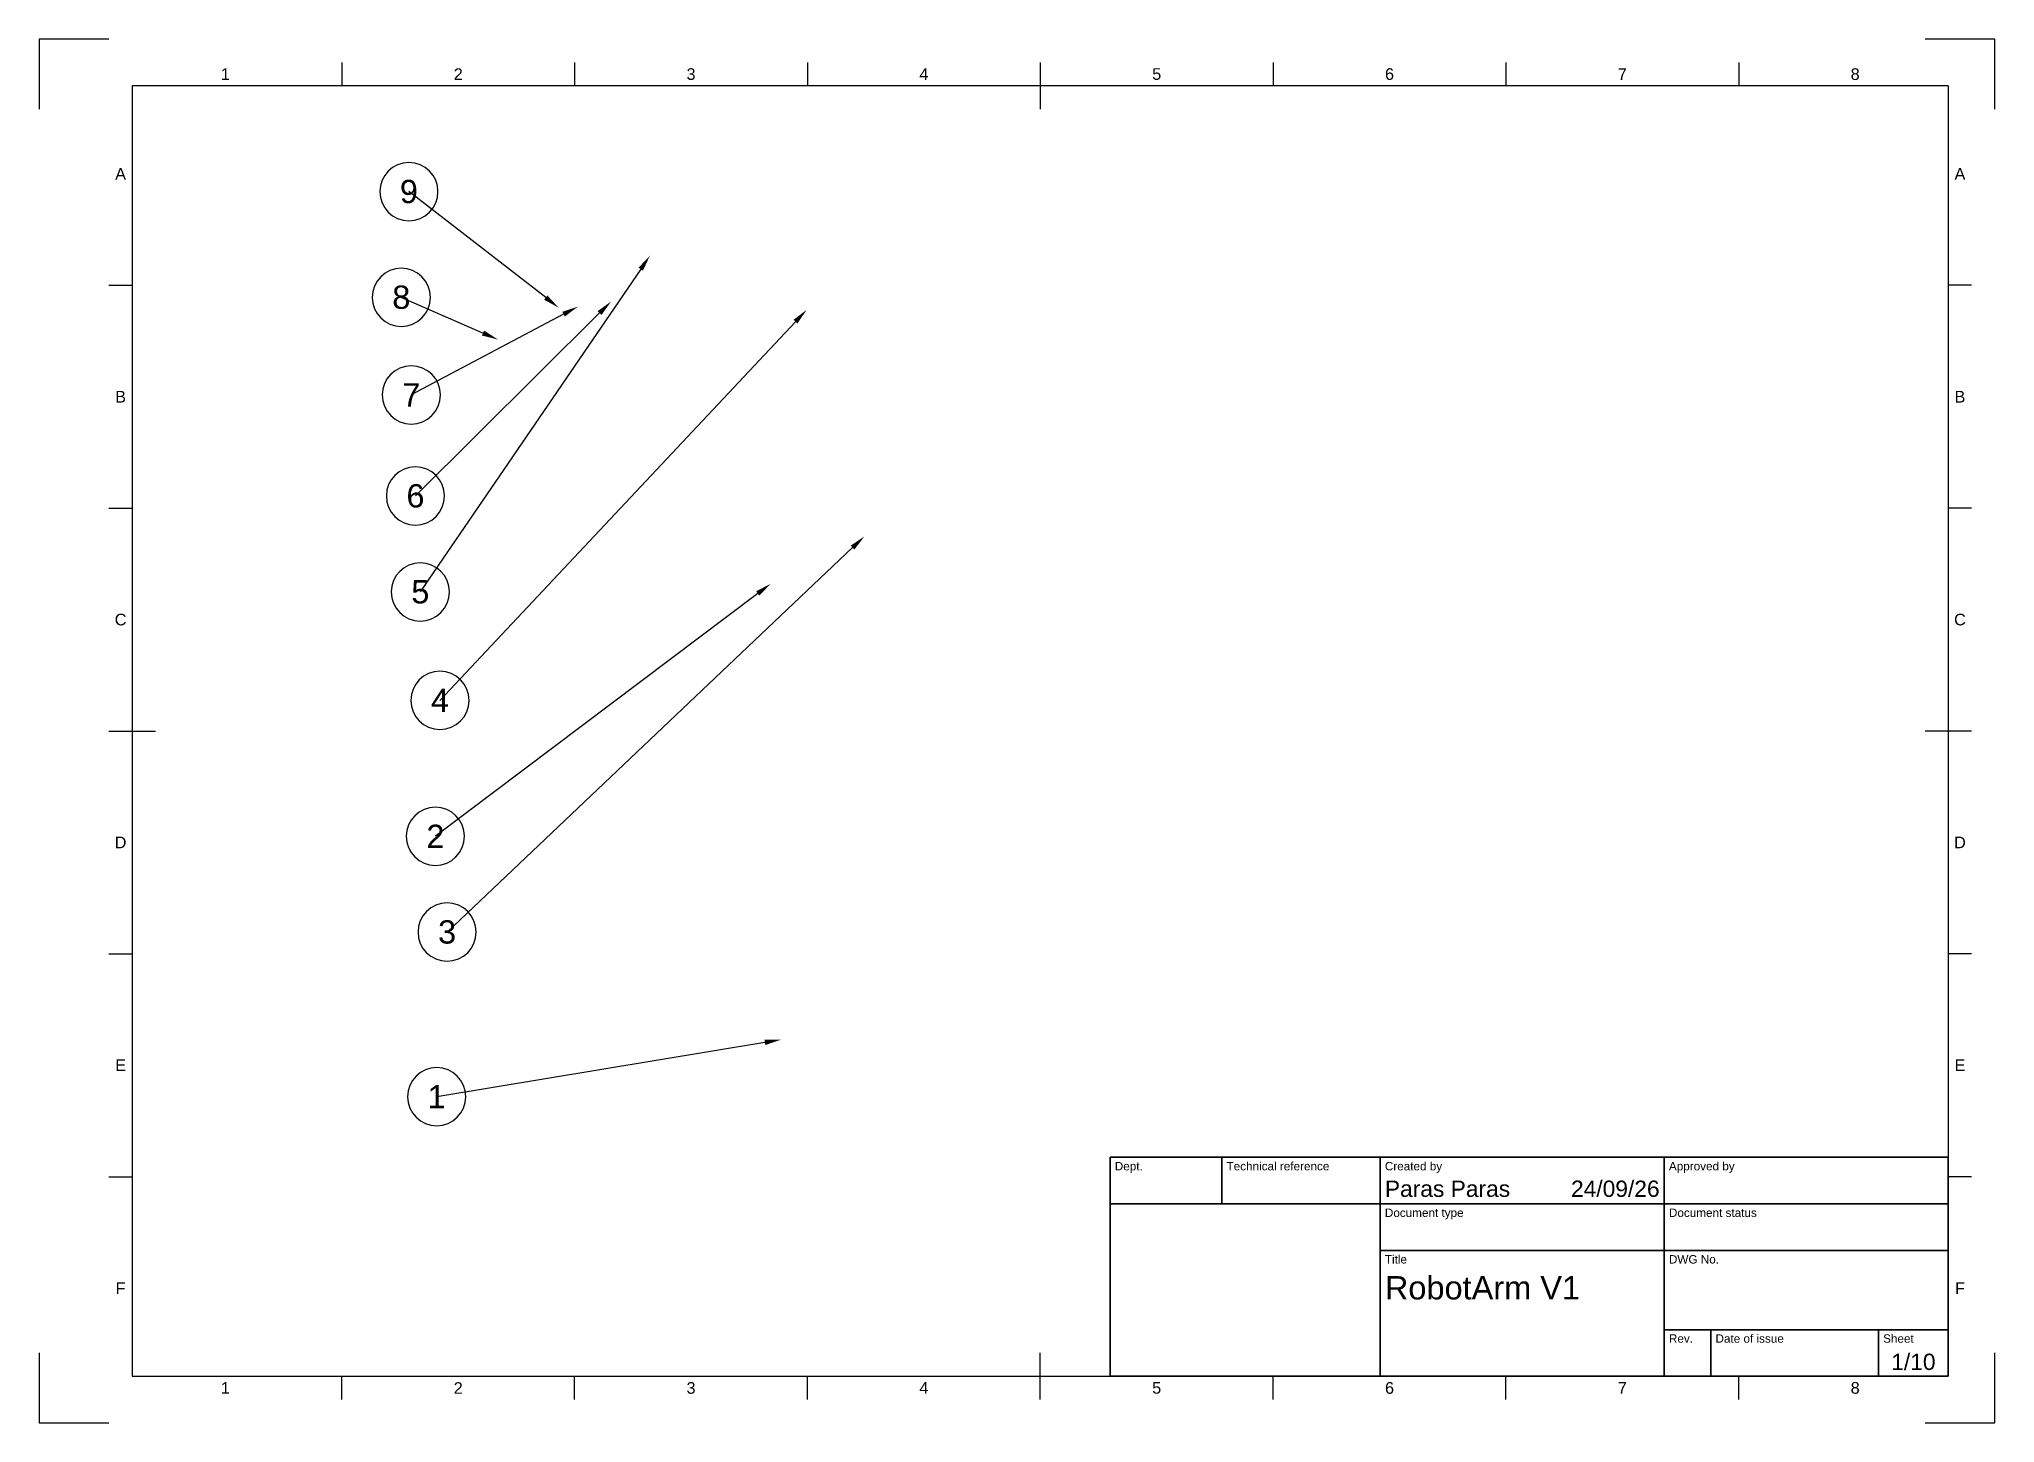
# Paper-space layout 'RobotArm V1' of a CAD drawing. Header units: millimetres. Extents: x 0 to 420, y 0 to 297.
import ezdxf
from ezdxf import colors
from ezdxf.entities.mleader import LeaderData, LeaderLine
from ezdxf.enums import TextEntityAlignment as Align
from ezdxf.math import Vec2, Vec3

# ---------------------------------------------------------------- set-up
doc = ezdxf.new("R2010")
doc.units = ezdxf.units.MM
doc.header["$LTSCALE"] = 0.75
for name, color, linetype, lineweight in [('Balloons', 7, 'Continuous', 25), ('BORDER', 7, 'Continuous', 25), ('TITLEBLOCK', 7, 'Continuous', 35)]:
    doc.layers.add(name, color=color, linetype=linetype, lineweight=lineweight)
doc.styles.add('FusionTitle', font='Arial.ttf')
doc.styles.get("Standard").update_dxf_attribs({"font": 'Arial.ttf'})

# ---------------------------------------------------------------- blocks, each defined once
blk = doc.blocks.new('ISO_A3_SHEET')
at = {"layer": 'BORDER'}
for p, q in [((65, 292), (65.00000000000011, 287)), ((115, 292), (115.0000000000001, 287)), ((165, 292), (165.0000000000001, 287)), ((215, 292), (215, 282)), ((265, 292), (265.0000000000001, 287)), ((315, 292), (315.0000000000001, 287)), ((365, 292), (365, 287)), ((410, 287), (20, 287)), ((20, 287), (20, 10)), ((410, 287), (410, 10)), ((15, 244.16666), (20, 244.1666599999999)), ((415, 244.16666), (410, 244.1666599999999)), ((15, 196.33333), (20, 196.33333)), ((415, 196.33333), (410, 196.33333)), ((15, 148.5), (25, 148.5)), ((415, 148.5), (405, 148.5)), ((15, 100.66667), (20, 100.66667)), ((415, 100.66667), (410, 100.66667)), ((15, 52.83334000000001), (20, 52.83334000000001)), ((415, 52.83334000000001), (410, 52.83334000000001)), ((215, 5), (215, 15)), ((20, 10), (410, 10)), ((65, 4.999999999999996), (65.00000000000011, 9.999999999999996)), ((115, 4.999999999999996), (115.0000000000001, 9.999999999999996)), ((165, 4.999999999999996), (165.0000000000001, 9.999999999999996)), ((265, 4.999999999999996), (265.0000000000001, 9.999999999999996)), ((315, 4.999999999999996), (315.0000000000001, 9.999999999999996)), ((365, 4.999999999999996), (365, 9.999999999999996))]:
    blk.add_line(p, q, dxfattribs=at)
at = {"layer": 'Defpoints'}
for p, q in [((15, 297), (0, 297)), ((0, 297), (0, 282)), ((420, 297), (405, 297)), ((420, 282), (420, 297)), ((0, 15), (0, 0)), ((420, 0), (420, 15)), ((0, 0), (15, 0)), ((405, 0), (420, 0))]:
    blk.add_line(p, q, dxfattribs=at)
at = {"layer": 'BORDER', "style": 'FusionTitle'}
for s, p in [('1', (40, 289.5)), ('2', (90, 289.5)), ('3', (140, 289.5)), ('4', (189.9999999999999, 289.5)), ('5', (240, 289.5)), ('6', (290, 289.5)), ('7', (339.9999999999999, 289.5)), ('8', (389.9999999999998, 289.5)), ('A', (17.5, 268.0833299999999)), ('A', (412.5, 268.0833299999999)), ('B', (17.5, 220.25)), ('B', (412.5, 220.25)), ('C', (17.5, 172.41667)), ('C', (412.5, 172.41667)), ('D', (17.5, 124.58334)), ('D', (412.5, 124.58334)), ('E', (17.5, 76.75001000000003)), ('E', (412.5, 76.75001000000003)), ('F', (17.5, 28.91668000000003)), ('F', (412.5, 28.91668000000003)), ('1', (40, 7.499999999999996)), ('2', (90, 7.499999999999996)), ('3', (140, 7.499999999999996)), ('4', (189.9999999999999, 7.499999999999996)), ('5', (240, 7.499999999999996)), ('6', (290, 7.499999999999996)), ('7', (339.9999999999999, 7.499999999999996)), ('8', (389.9999999999998, 7.499999999999996))]:
    blk.add_text(s, height=2.5, dxfattribs=at).set_placement(p, align=Align.MIDDLE)
blk = doc.blocks.new('ISO_TITLEBLOCK')
at = {"layer": 'TITLEBLOCK'}
for p, q in [((0, 47), (-180, 47)), ((-180, 47), (-180, 0)), ((-156, 37), (-156, 47)), ((-122, 0), (-122, 47)), ((-61, 0), (-61, 47)), ((0, 0), (0, 47)), ((-180, 37), (0, 37)), ((-122, 27), (0, 27)), ((-61, 10), (0, 10)), ((-51, 0), (-50.99999999999994, 10)), ((-15, 0), (-15, 10)), ((-180, 0), (0, 0))]:
    blk.add_line(p, q, dxfattribs=at)
at = {"layer": 'TITLEBLOCK', "style": 'FusionTitle'}
for s, p in [('Dept.', (-179, 46)), ('Technical reference', (-155, 46)), ('Created by', (-121, 46)), ('Approved by', (-60, 46)), ('Document type', (-121, 36)), ('Document status', (-60, 36)), ('Title', (-121, 26)), ('DWG No.', (-60, 26)), ('Rev.', (-60, 9)), ('Date of issue', (-49.99999999999994, 9)), ('Sheet', (-14, 9))]:
    blk.add_text(s, height=1.8, dxfattribs=at).set_placement(p, align=Align.TOP_LEFT)
for tag, height, p in [('DEPT', 3.5, (-179, 42)), ('TECHNICAL_REFERENCE', 3.5, (-155, 42)), ('CREATED_BY', 3.5, (-121, 42)), ('APPROVED_BY', 3.5, (-60, 42)), ('DOCUMENT_TYPE', 3.5, (-121, 32)), ('DOCUMENT_STATUS', 3.5, (-60, 32)), ('TITLE_1', 5, (-121, 21.5)), ('TITLE_2', 5, (-121, 14)), ('TITLE_3', 5, (-121, 6.5)), ('DATE_OF_ISSUE', 3.5, (-50, 5))]:
    blk.add_attdef(tag, text='', height=height, dxfattribs=at).set_placement(p, align=Align.TOP_LEFT)
for tag, p in [('CREATED_DATE', (-61.99999999999999, 42)), ('APPROVED_DATE', (-0.9928376534788512, 42))]:
    blk.add_attdef(tag, text='', height=3.5, dxfattribs=at).set_placement(p, align=Align.TOP_RIGHT)
for tag, height, p in [('DRAWING_NUMBER', 5, (-30.50000000000001, 19.75143246930423)), ('REV', 3.5, (-56, 4.85)), ('SHEET', 3.5, (-7.5, 4.85))]:
    blk.add_attdef(tag, text='', height=height, dxfattribs=at).set_placement(p, align=Align.TOP_CENTER)
blk = doc.blocks.new('*B1422')
at = {"transparency": 16777216}
for start, end in [(90, 270), (270, 90)]:
    blk.add_arc((0, 0), 6.25, start, end, dxfattribs=at)
at = {"transparency": 16777216, "insert": (0, 0), "char_height": 5, "attachment_point": 5}
blk.add_mtext('1', dxfattribs=at)
blk = doc.blocks.new('*B1423')
at = {"transparency": 16777216}
for start, end in [(90, 270), (270, 90)]:
    blk.add_arc((0, 0), 6.25, start, end, dxfattribs=at)
at = {"transparency": 16777216, "insert": (0, 0), "char_height": 5, "attachment_point": 5}
blk.add_mtext('2', dxfattribs=at)
blk = doc.blocks.new('*B1424')
at = {"transparency": 16777216}
for start, end in [(90, 270), (270, 90)]:
    blk.add_arc((0, 0), 6.25, start, end, dxfattribs=at)
at = {"transparency": 16777216, "insert": (0, 0), "char_height": 5, "attachment_point": 5}
blk.add_mtext('3', dxfattribs=at)
blk = doc.blocks.new('*B1425')
at = {"transparency": 16777216}
for start, end in [(90, 270), (270, 90)]:
    blk.add_arc((0, 0), 6.25, start, end, dxfattribs=at)
at = {"transparency": 16777216, "insert": (0, 0), "char_height": 5, "attachment_point": 5}
blk.add_mtext('8', dxfattribs=at)
blk = doc.blocks.new('*B1426')
at = {"transparency": 16777216}
for start, end in [(90, 270), (270, 90)]:
    blk.add_arc((0, 0), 6.25, start, end, dxfattribs=at)
at = {"transparency": 16777216, "insert": (0, 0), "char_height": 5, "attachment_point": 5}
blk.add_mtext('4', dxfattribs=at)
blk = doc.blocks.new('*B1427')
at = {"transparency": 16777216}
for start, end in [(90, 270), (270, 90)]:
    blk.add_arc((0, 0), 6.25, start, end, dxfattribs=at)
at = {"transparency": 16777216, "insert": (0, 0), "char_height": 5, "attachment_point": 5}
blk.add_mtext('9', dxfattribs=at)
blk = doc.blocks.new('*B1428')
at = {"transparency": 16777216}
for start, end in [(90, 270), (270, 90)]:
    blk.add_arc((0, 0), 6.25, start, end, dxfattribs=at)
at = {"transparency": 16777216, "insert": (0, 0), "char_height": 5, "attachment_point": 5}
blk.add_mtext('7', dxfattribs=at)
blk = doc.blocks.new('*B1429')
at = {"transparency": 16777216}
for start, end in [(90, 270), (270, 90)]:
    blk.add_arc((0, 0), 6.25, start, end, dxfattribs=at)
at = {"transparency": 16777216, "insert": (0, 0), "char_height": 5, "attachment_point": 5}
blk.add_mtext('6', dxfattribs=at)
blk = doc.blocks.new('*B1430')
at = {"transparency": 16777216}
for start, end in [(90, 270), (270, 90)]:
    blk.add_arc((0, 0), 6.25, start, end, dxfattribs=at)
at = {"transparency": 16777216, "insert": (0, 0), "char_height": 5, "attachment_point": 5}
blk.add_mtext('5', dxfattribs=at)

psp = doc.layouts.new('RobotArm V1')

# ---------------------------------------------------------------- block references
at = {"layer": 'BORDER'}
psp.add_blockref('ISO_A3_SHEET', (0, 0), dxfattribs=at)
at = {"layer": 'TITLEBLOCK'}
psp.add_blockref('ISO_TITLEBLOCK', (410, 10), dxfattribs=at).add_auto_attribs({'CREATED_DATE': '24/09/26', 'SHEET': '1/10', 'TITLE_1': 'RobotArm V1', 'CREATED_BY': 'Paras Paras'})

# ---------------------------------------------------------------- leaders
at = {"layer": 'Balloons'}
ml = psp.add_multileader_block('Standard', dxfattribs=at)
ml.set_content('*B1427', color=256)
ml.set_leader_properties()
ml.build(insert=Vec2(0, 0))
ml.multileader.update_dxf_attribs({"has_dogleg": 0, "arrow_head_size": 3.5, "block_connection_type": 1})
ctx = ml.context
ctx.base_point, ctx.char_height, ctx.arrow_head_size = Vec3(79.4099700584785, 264.2614486240808), 3.5, 3.5
ctx.attachment_type = 1
notes = []
notes.append((ctx, [(0, (1, 1, 0), (71.4099700584785, 264.2614486240808), (1, 0), 8, [(0, [(111.563094845515, 239.3761003614357)], 0, [])])]))
ctx.block.insert = Vec3(79.4099700584785, 264.2614486240808)
ml = psp.add_multileader_block('Standard', dxfattribs=at)
ml.set_content('*B1425', color=256)
ml.set_leader_properties()
ml.build(insert=Vec2(0, 0))
ml.multileader.update_dxf_attribs({"has_dogleg": 0, "arrow_head_size": 3.5, "block_connection_type": 1})
ctx = ml.context
ctx.base_point, ctx.char_height, ctx.arrow_head_size = Vec3(77.78095264189517, 241.5779078679393), 3.5, 3.5
ctx.attachment_type = 1
notes.append((ctx, [(0, (1, 1, 0), (69.78095264189517, 241.5779078679393), (1, 0), 8, [(0, [(98.5309555128515, 232.5210490157447)], 0, [])])]))
ctx.block.insert = Vec3(77.78095264189517, 241.5779078679393)
ml = psp.add_multileader_block('Standard', dxfattribs=at)
ml.set_content('*B1430', color=256)
ml.set_leader_properties()
ml.build(insert=Vec2(0, 0))
ml.multileader.update_dxf_attribs({"has_dogleg": 0, "arrow_head_size": 3.5, "block_connection_type": 1})
ctx = ml.context
ctx.base_point, ctx.char_height, ctx.arrow_head_size = Vec3(81.8613221175666, 178.3478059877566), 3.5, 3.5
ctx.attachment_type = 1
notes.append((ctx, [(0, (1, 1, 0), (73.8613221175666, 178.3478059877566), (1, 0), 8, [(0, [(131.1739113182211, 250.5200580845917)], 0, [])])]))
ctx.block.insert = Vec3(81.8613221175666, 178.3478059877566)
ml = psp.add_multileader_block('Standard', dxfattribs=at)
ml.set_content('*B1428', color=256)
ml.set_leader_properties()
ml.build(insert=Vec2(0, 0))
ml.multileader.update_dxf_attribs({"has_dogleg": 0, "arrow_head_size": 3.5, "block_connection_type": 1})
ctx = ml.context
ctx.base_point, ctx.char_height, ctx.arrow_head_size = Vec3(79.92939926607608, 220.6362773471324), 3.5, 3.5
ctx.attachment_type = 1
notes.append((ctx, [(0, (1, 1, 0), (71.92939926607608, 220.6362773471324), (1, 0), 8, [(0, [(115.7185285062978, 239.6012795527257)], 0, [])])]))
ctx.block.insert = Vec3(79.92939926607608, 220.6362773471324)
ml = psp.add_multileader_block('Standard', dxfattribs=at)
ml.set_content('*B1429', color=256)
ml.set_leader_properties()
ml.build(insert=Vec2(0, 0))
ml.multileader.update_dxf_attribs({"has_dogleg": 0, "arrow_head_size": 3.5, "block_connection_type": 1})
ctx = ml.context
ctx.base_point, ctx.char_height, ctx.arrow_head_size = Vec3(80.82093622726018, 198.9455279999152), 3.5, 3.5
ctx.attachment_type = 1
notes.append((ctx, [(0, (1, 1, 0), (72.82093622726018, 198.9455279999152), (1, 0), 8, [(0, [(122.8508241957679, 240.6885594784275)], 0, [])])]))
ctx.block.insert = Vec3(80.82093622726018, 198.9455279999152)
ml = psp.add_multileader_block('Standard', dxfattribs=at)
ml.set_content('*B1426', color=256)
ml.set_leader_properties()
ml.build(insert=Vec2(0, 0))
ml.multileader.update_dxf_attribs({"has_dogleg": 0, "arrow_head_size": 3.5, "block_connection_type": 1})
ctx = ml.context
ctx.base_point, ctx.char_height, ctx.arrow_head_size = Vec3(86.06809455519817, 155.0692452884372), 3.5, 3.5
ctx.attachment_type = 1
notes.append((ctx, [(0, (1, 1, 0), (78.06809455519817, 155.0692452884372), (1, 0), 8, [(0, [(164.8280908192692, 238.9048471934729)], 0, [])])]))
ctx.block.insert = Vec3(86.06809455519817, 155.0692452884372)
ml = psp.add_multileader_block('Standard', dxfattribs=at)
ml.set_content('*B1424', color=256)
ml.set_leader_properties()
ml.build(insert=Vec2(0, 0))
ml.multileader.update_dxf_attribs({"has_dogleg": 0, "arrow_head_size": 3.5, "block_connection_type": 1})
ctx = ml.context
ctx.base_point, ctx.char_height, ctx.arrow_head_size = Vec3(87.61884379044761, 105.3372526620555), 3.5, 3.5
ctx.attachment_type = 1
notes.append((ctx, [(0, (1, 1, 0), (79.61884379044761, 105.3372526620555), (1, 0), 8, [(0, [(177.2340847012661, 190.2754555893068)], 0, [])])]))
ctx.block.insert = Vec3(87.61884379044761, 105.3372526620555)
ml = psp.add_multileader_block('Standard', dxfattribs=at)
ml.set_content('*B1423', color=256)
ml.set_leader_properties()
ml.build(insert=Vec2(0, 0))
ml.multileader.update_dxf_attribs({"has_dogleg": 0, "arrow_head_size": 3.5, "block_connection_type": 1})
ctx = ml.context
ctx.base_point, ctx.char_height, ctx.arrow_head_size = Vec3(85.1037306449158, 125.893488471133), 3.5, 3.5
ctx.attachment_type = 1
notes.append((ctx, [(0, (1, 1, 0), (77.1037306449158, 125.893488471133), (1, 0), 8, [(0, [(157.1131795370184, 180.1120673584953)], 0, [])])]))
ctx.block.insert = Vec3(85.1037306449158, 125.893488471133)
ml = psp.add_multileader_block('Standard', dxfattribs=at)
ml.set_content('*B1422', color=256)
ml.set_leader_properties()
ml.build(insert=Vec2(0, 0))
ml.multileader.update_dxf_attribs({"has_dogleg": 0, "arrow_head_size": 3.5, "block_connection_type": 1})
ctx = ml.context
ctx.base_point, ctx.char_height, ctx.arrow_head_size = Vec3(85.37856597681741, 70.0058219137727), 3.5, 3.5
ctx.attachment_type = 1
notes.append((ctx, [(0, (1, 1, 0), (77.37856597681741, 70.0058219137727), (1, 0), 8, [(0, [(159.3118621922276, 82.23728430647748)], 0, [])])]))
ctx.block.insert = Vec3(85.37856597681741, 70.0058219137727)
for ctx, leaders in notes:
    for number, flags, end, landing, length, lines in leaders:
        leader = LeaderData()
        leader.index, (leader.has_last_leader_line, leader.has_dogleg_vector, leader.attachment_direction) = number, flags
        leader.last_leader_point, leader.dogleg_vector, leader.dogleg_length = Vec3(end), Vec3(landing), length
        for number, points, colour, breaks in lines:
            line = LeaderLine()
            line.index, line.vertices, line.color, line.breaks = number, Vec3.list(points), colors.encode_raw_color(colour), breaks
            leader.lines.append(line)
        ctx.leaders.append(leader)

doc.saveas('drawing.dxf')
